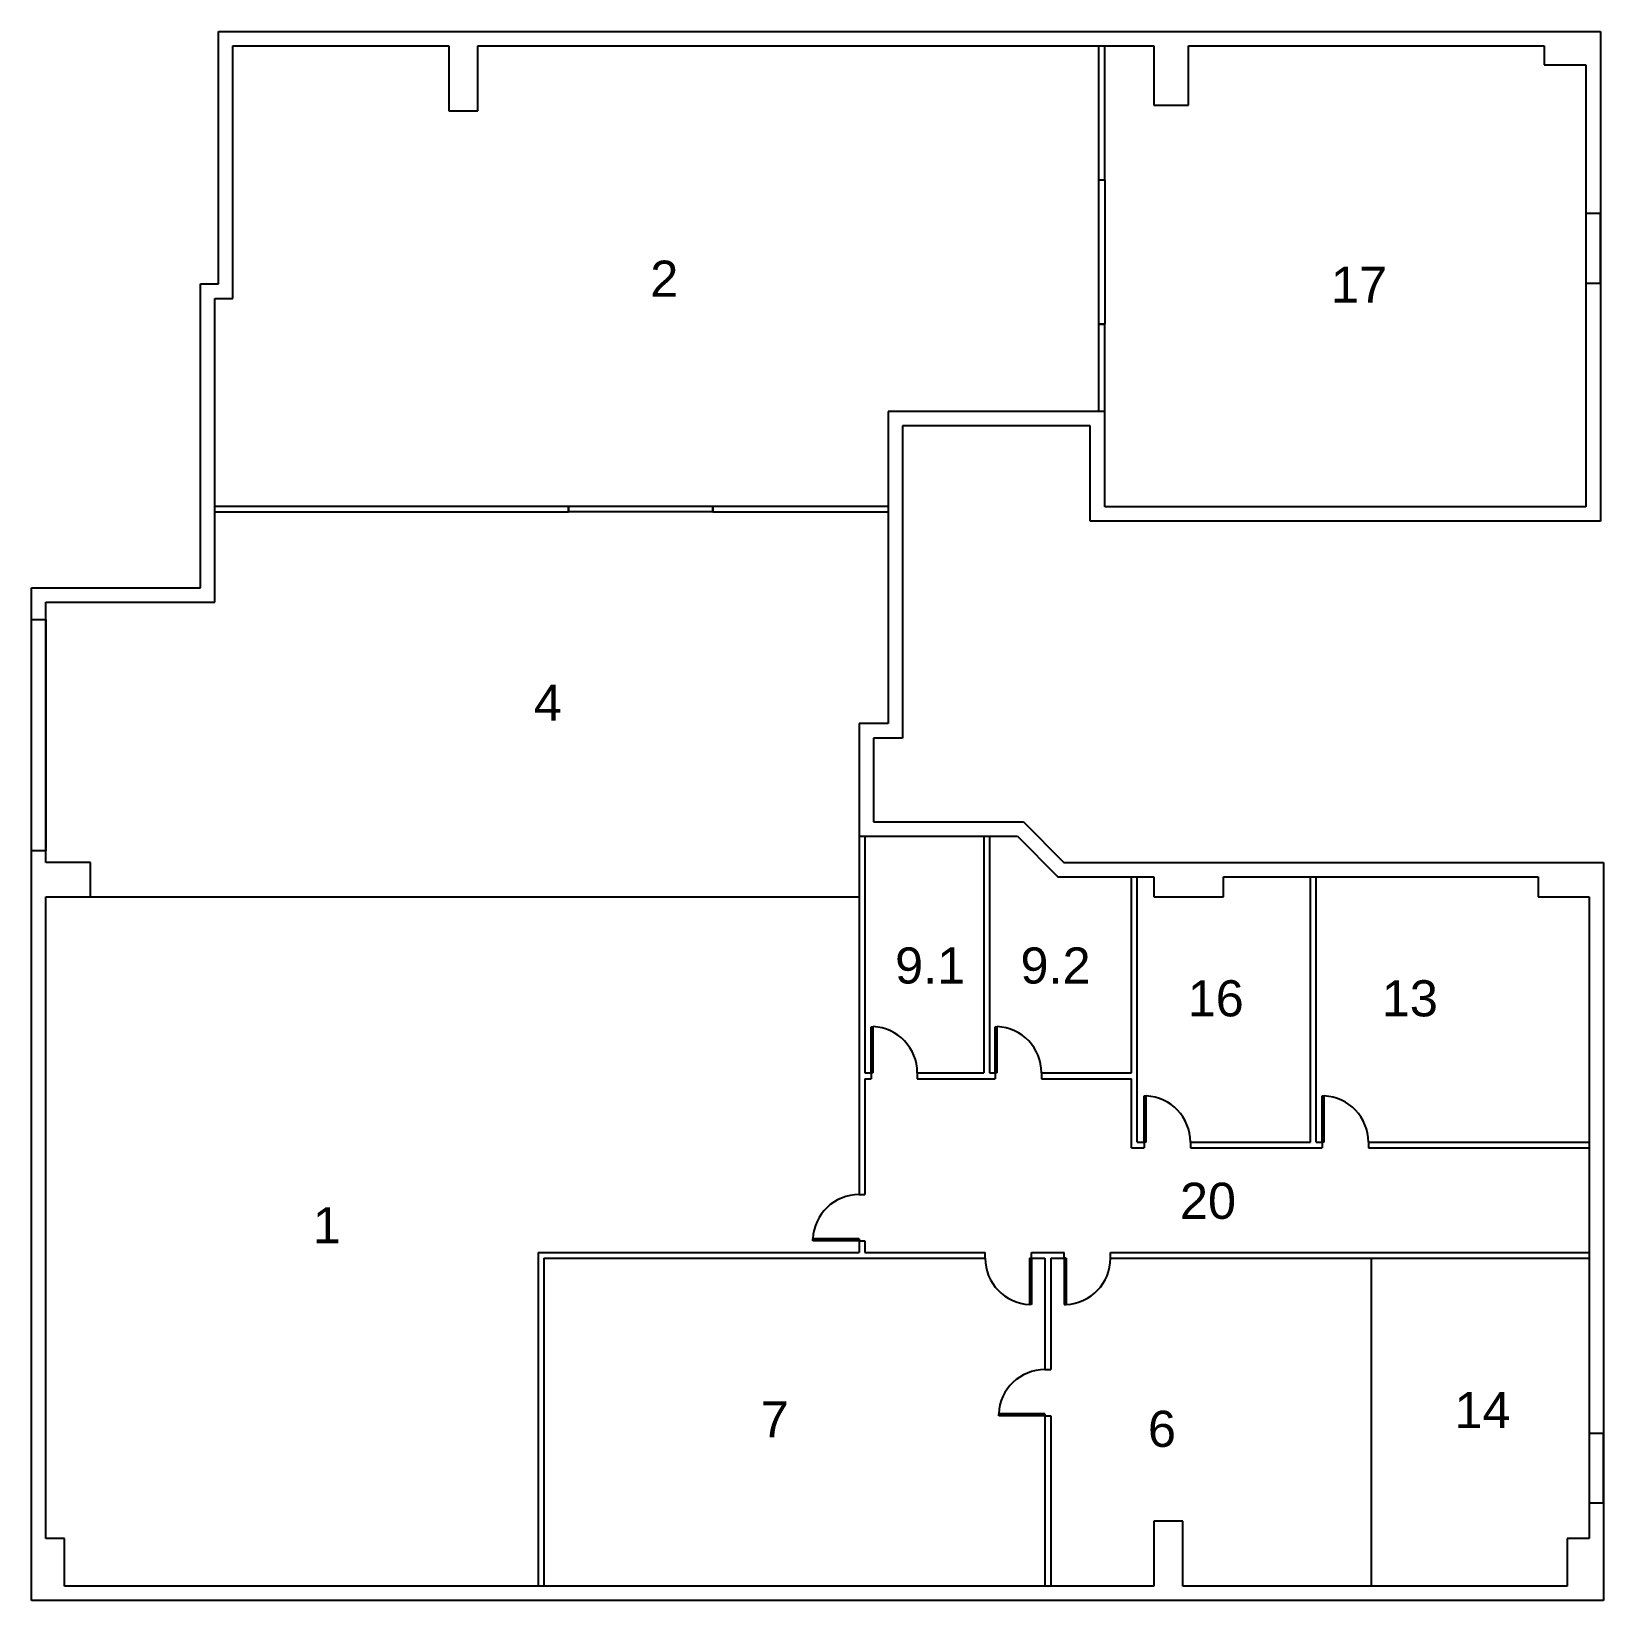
# Model space of a CAD drawing. Header units: millimetres. Extents: x 419.7 to 446.9, y 2719.3 to 2746.4.
import ezdxf

# ---------------------------------------------------------------- set-up
doc = ezdxf.new("R2010")
doc.units = ezdxf.units.MM
for name, color, linetype in [('BORDERS', 6, 'Continuous'), ('INNER_DOORS', 1, 'Continuous'), ('INNER_WALLS', 3, 'Continuous'), ('NAMES', 7, 'Continuous'), ('OUTER_DOORS', 4, 'Continuous'), ('OUTER_WALLS', 5, 'Continuous')]:
    doc.layers.add(name, color=color, linetype=linetype)
doc.styles.get("Standard").update_dxf_attribs({"font": 'arial.ttf'})

msp = doc.modelspace()

# ---------------------------------------------------------------- linework, layer by layer
at = {"layer": 'BORDERS'}
for p, q in [((420.75, 2731.472), (434.046, 2731.472)), ((442.907, 2725.219), (442.907, 2719.547))]:
    msp.add_line(p, q, dxfattribs=at)
at = {"layer": 'INNER_DOORS'}
for p, q in [((438.197, 2743.879), (438.297, 2743.879)), ((438.197, 2741.379), (438.197, 2743.879)), ((438.297, 2743.879), (438.297, 2741.379)), ((438.297, 2741.379), (438.197, 2741.379)), ((429.016, 2738.132), (429.016, 2738.232)), ((429.016, 2738.232), (431.516, 2738.232)), ((431.516, 2738.232), (431.516, 2738.132)), ((431.516, 2738.132), (429.016, 2738.132)), ((434.254, 2728.426), (434.254, 2729.226)), ((434.254, 2729.226), (434.289, 2729.226)), ((434.289, 2728.426), (434.289, 2729.226)), ((436.403, 2728.426), (436.403, 2729.226)), ((436.403, 2729.226), (436.438, 2729.226)), ((436.438, 2728.426), (436.438, 2729.226)), ((434.289, 2728.426), (434.254, 2728.426)), ((436.438, 2728.426), (436.403, 2728.426)), ((438.979, 2727.227), (438.979, 2728.027)), ((438.979, 2728.027), (439.014, 2728.027)), ((439.014, 2727.227), (439.014, 2728.027)), ((442.058, 2727.227), (442.058, 2728.027)), ((442.058, 2728.027), (442.093, 2728.027)), ((442.093, 2727.227), (442.093, 2728.027)), ((439.014, 2727.227), (438.979, 2727.227)), ((442.093, 2727.227), (442.058, 2727.227)), ((434.046, 2725.555), (433.246, 2725.555)), ((433.246, 2725.52), (433.246, 2725.555)), ((434.046, 2725.52), (433.246, 2725.52)), ((434.046, 2725.555), (434.046, 2725.52)), ((436.994, 2725.219), (437.029, 2725.219)), ((436.994, 2725.219), (436.994, 2724.419)), ((437.029, 2725.219), (437.029, 2724.419)), ((437.596, 2725.219), (437.596, 2724.419)), ((437.631, 2725.219), (437.596, 2725.219)), ((437.631, 2725.219), (437.631, 2724.419)), ((437.029, 2724.419), (436.994, 2724.419)), ((437.596, 2724.419), (437.631, 2724.419)), ((437.262, 2722.527), (436.462, 2722.527)), ((436.462, 2722.492), (436.462, 2722.527)), ((437.262, 2722.492), (436.462, 2722.492)), ((437.262, 2722.527), (437.262, 2722.492))]:
    msp.add_line(p, q, dxfattribs=at)
for centre, start, end in [((434.253, 2728.426), 0, 87.4377), ((436.402, 2728.426), 0, 87.4377), ((438.978, 2727.227), 0, 87.4377), ((442.057, 2727.227), 0, 87.4377), ((434.046, 2725.519), 90, 177.4377), ((437.03, 2725.219), 180, 267.4377), ((437.595, 2725.219), 272.5623, 0), ((437.262, 2722.491), 90, 177.4377)]:
    msp.add_arc(centre, 0.801, start, end, dxfattribs=at)
at = {"layer": 'INNER_WALLS'}
for p, q in [((438.197, 2743.879), (438.197, 2746.195)), ((438.297, 2743.879), (438.297, 2746.195)), ((438.197, 2743.879), (438.297, 2743.879)), ((438.197, 2739.87), (438.197, 2741.379)), ((438.197, 2741.379), (438.297, 2741.379)), ((438.197, 2739.87), (438.197, 2741.379)), ((438.297, 2739.87), (438.297, 2741.379)), ((438.297, 2739.87), (438.297, 2741.379)), ((422.901, 2738.232), (429.016, 2738.232)), ((422.901, 2738.232), (429.016, 2738.232)), ((429.016, 2738.232), (429.016, 2738.132)), ((431.516, 2738.132), (431.516, 2738.232)), ((431.516, 2738.232), (434.55, 2738.232)), ((431.516, 2738.232), (434.55, 2738.232)), ((422.901, 2738.132), (429.016, 2738.132)), ((422.901, 2738.132), (429.016, 2738.132)), ((431.516, 2738.132), (434.55, 2738.132)), ((431.516, 2738.132), (434.55, 2738.132)), ((434.046, 2732.522), (434.046, 2726.32)), ((434.146, 2732.522), (434.146, 2728.426)), ((436.205, 2732.522), (436.205, 2728.426)), ((436.305, 2732.522), (436.305, 2728.426)), ((438.759, 2728.426), (438.759, 2731.819)), ((438.859, 2727.227), (438.859, 2731.819)), ((441.855, 2727.227), (441.855, 2731.819)), ((441.955, 2727.227), (441.955, 2731.819)), ((434.146, 2728.426), (434.254, 2728.426)), ((434.254, 2728.426), (434.254, 2728.326)), ((435.054, 2728.426), (435.054, 2728.326)), ((435.054, 2728.426), (436.205, 2728.426)), ((436.305, 2728.426), (436.403, 2728.426)), ((436.403, 2728.426), (436.403, 2728.326)), ((437.203, 2728.426), (437.203, 2728.326)), ((437.203, 2728.426), (438.759, 2728.426)), ((434.146, 2728.326), (434.254, 2728.326)), ((434.146, 2728.326), (434.146, 2726.32)), ((435.054, 2728.326), (436.403, 2728.326)), ((437.203, 2728.326), (438.759, 2728.326)), ((438.759, 2727.127), (438.759, 2728.326)), ((438.759, 2727.127), (438.979, 2727.127)), ((438.859, 2727.227), (438.979, 2727.227)), ((438.979, 2727.227), (438.979, 2727.127)), ((439.779, 2727.227), (439.779, 2727.127)), ((439.779, 2727.227), (441.855, 2727.227)), ((439.779, 2727.127), (442.058, 2727.127)), ((441.955, 2727.227), (442.058, 2727.227)), ((442.058, 2727.227), (442.058, 2727.127)), ((442.858, 2727.227), (442.858, 2727.127)), ((442.858, 2727.227), (446.678, 2727.227)), ((442.858, 2727.127), (446.678, 2727.127)), ((434.046, 2726.32), (434.146, 2726.32)), ((434.046, 2725.52), (434.146, 2725.52)), ((434.046, 2725.52), (434.046, 2725.319)), ((434.146, 2725.52), (434.146, 2725.319)), ((428.494, 2725.319), (428.494, 2719.547)), ((428.494, 2725.319), (434.046, 2725.319)), ((428.594, 2725.219), (428.594, 2719.547)), ((428.594, 2725.219), (436.229, 2725.219)), ((434.146, 2725.319), (436.229, 2725.319)), ((436.229, 2725.219), (436.229, 2725.319)), ((437.029, 2725.219), (437.029, 2725.319)), ((437.029, 2725.319), (437.596, 2725.319)), ((437.029, 2725.219), (437.262, 2725.219)), ((437.262, 2725.219), (437.262, 2723.292)), ((437.362, 2725.219), (437.362, 2723.292)), ((437.362, 2725.219), (437.596, 2725.219)), ((437.596, 2725.219), (437.596, 2725.319)), ((438.396, 2725.219), (438.396, 2725.319)), ((438.396, 2725.319), (446.678, 2725.319)), ((438.396, 2725.219), (446.678, 2725.219)), ((437.262, 2723.292), (437.362, 2723.292)), ((437.262, 2722.492), (437.362, 2722.492)), ((437.262, 2722.492), (437.262, 2719.547)), ((437.362, 2722.492), (437.362, 2719.547))]:
    msp.add_line(p, q, dxfattribs=at)
at = {"layer": 'OUTER_DOORS'}
for p, q in [((446.873, 2743.292), (446.623, 2743.292)), ((446.623, 2743.292), (446.623, 2742.092)), ((446.873, 2742.092), (446.873, 2743.292)), ((446.623, 2742.092), (446.873, 2742.092)), ((419.726, 2732.268), (419.726, 2736.268)), ((419.726, 2736.268), (419.975, 2736.268)), ((419.975, 2736.268), (419.975, 2732.268)), ((419.975, 2732.268), (419.726, 2732.268)), ((446.928, 2722.185), (446.678, 2722.185)), ((446.678, 2722.185), (446.678, 2720.985)), ((446.928, 2720.985), (446.928, 2722.185)), ((446.678, 2720.985), (446.928, 2720.985))]:
    msp.add_line(p, q, dxfattribs=at)
at = {"layer": 'OUTER_WALLS'}
for p, q in [((422.96, 2746.444), (446.873, 2746.444)), ((422.96, 2742.076), (422.96, 2746.444)), ((446.873, 2746.444), (446.873, 2737.97)), ((423.21, 2746.195), (426.947, 2746.195)), ((423.21, 2741.826), (423.21, 2746.195)), ((426.947, 2746.195), (426.947, 2745.069)), ((427.447, 2745.069), (427.447, 2746.195)), ((427.447, 2746.195), (439.147, 2746.195)), ((439.147, 2746.195), (439.147, 2745.17)), ((439.749, 2745.17), (439.749, 2746.195)), ((439.749, 2746.195), (445.899, 2746.195)), ((445.899, 2746.195), (445.899, 2745.869)), ((445.899, 2745.869), (446.623, 2745.869)), ((446.623, 2745.869), (446.623, 2738.219)), ((426.947, 2745.069), (427.447, 2745.069)), ((439.147, 2745.17), (439.749, 2745.17)), ((422.651, 2736.818), (422.651, 2742.076)), ((422.651, 2742.076), (422.96, 2742.076)), ((422.901, 2736.568), (422.901, 2741.826)), ((422.901, 2741.826), (423.21, 2741.826)), ((438.297, 2739.87), (434.55, 2739.87)), ((434.55, 2739.87), (434.55, 2734.469)), ((438.297, 2738.219), (438.297, 2739.87)), ((438.047, 2739.621), (434.8, 2739.621)), ((434.8, 2739.621), (434.8, 2734.219)), ((438.047, 2737.97), (438.047, 2739.621)), ((446.623, 2738.219), (438.297, 2738.219)), ((446.873, 2737.97), (438.047, 2737.97)), ((419.726, 2719.297), (419.726, 2736.818)), ((419.726, 2736.818), (422.651, 2736.818)), ((419.975, 2732.069), (419.975, 2736.568)), ((419.975, 2736.568), (422.901, 2736.568)), ((434.55, 2734.469), (434.046, 2734.469)), ((434.046, 2734.469), (434.046, 2732.522)), ((434.8, 2734.219), (434.296, 2734.219)), ((434.296, 2734.219), (434.296, 2732.771)), ((434.296, 2732.771), (436.889, 2732.771)), ((436.889, 2732.771), (437.591, 2732.069)), ((434.046, 2732.522), (436.785, 2732.522)), ((436.785, 2732.522), (437.488, 2731.819)), ((420.75, 2732.069), (419.975, 2732.069)), ((420.75, 2731.472), (420.75, 2732.069)), ((437.591, 2732.069), (446.928, 2732.069)), ((446.928, 2732.069), (446.928, 2719.297)), ((437.488, 2731.819), (439.147, 2731.819)), ((439.147, 2731.819), (439.147, 2731.472)), ((440.35, 2731.472), (440.35, 2731.819)), ((440.35, 2731.819), (445.798, 2731.819)), ((445.798, 2731.819), (445.798, 2731.472)), ((419.975, 2720.372), (419.975, 2731.472)), ((419.975, 2731.472), (420.75, 2731.472)), ((439.147, 2731.472), (440.35, 2731.472)), ((445.798, 2731.472), (446.678, 2731.472)), ((446.678, 2731.472), (446.678, 2720.372)), ((439.647, 2720.669), (439.147, 2720.669)), ((439.147, 2720.669), (439.147, 2719.547)), ((439.647, 2719.547), (439.647, 2720.669)), ((420.297, 2720.372), (419.975, 2720.372)), ((420.297, 2719.547), (420.297, 2720.372)), ((446.678, 2720.372), (446.297, 2720.372)), ((446.297, 2720.372), (446.297, 2719.547)), ((439.147, 2719.547), (420.297, 2719.547)), ((446.297, 2719.547), (439.647, 2719.547)), ((446.928, 2719.297), (419.726, 2719.297))]:
    msp.add_line(p, q, dxfattribs=at)

# ---------------------------------------------------------------- texts
at = {"layer": 'NAMES', "char_height": 0.625, "width": 0.39576, "attachment_point": 1}
for s, insert in [('2', (430.433, 2742.479)), ('17', (442.211, 2742.376)), ('4', (428.418, 2735.143)), ('9.1', (434.669, 2730.597)), ('9.2', (436.839, 2730.597)), ('16', (439.732, 2730.029)), ('13', (443.09, 2730.029)), ('20', (439.598, 2726.526)), ('1', (424.595, 2726.103)), ('7', (432.344, 2722.745)), ('14', (444.349, 2722.905)), ('6', (439.044, 2722.581))]:
    msp.add_mtext(s, dxfattribs=dict(at, insert=insert))

doc.saveas('drawing.dxf')
